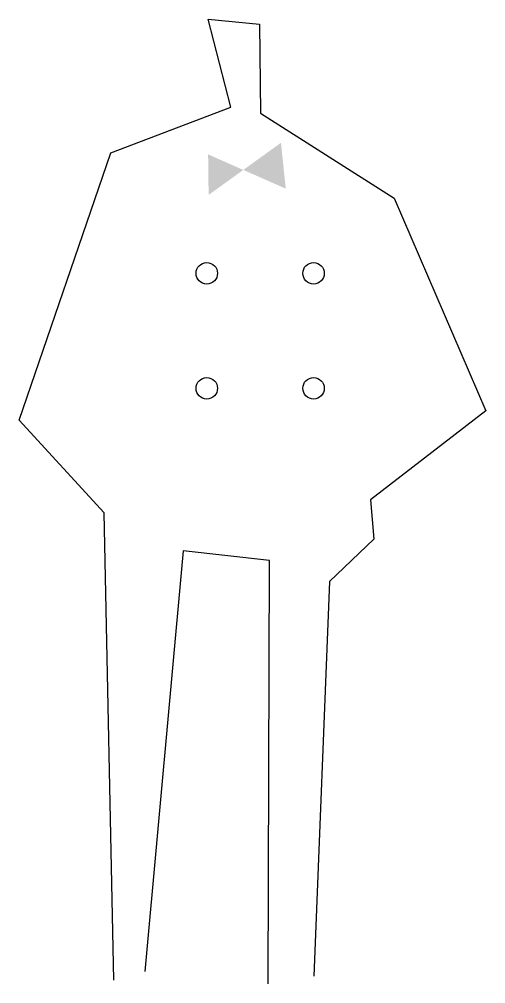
# Model space of a CAD drawing. Extents: x -0.36 to 0.5, y 0.01 to 1.79.
import ezdxf

# ---------------------------------------------------------------- set-up
doc = ezdxf.new("R2010")
doc.units = 0
doc.header["$LTSCALE"] = 10
doc.header["$MEASUREMENT"] = 0
doc.layers.get('0').update_dxf_attribs({"linetype": 'CONTINUOUS'})

msp = doc.modelspace()

# ---------------------------------------------------------------- linework, layer by layer
for points in [[(-0.1898, 0.0129), (-0.2077, 0.8753), (-0.3643, 1.0459), (-0.1955, 1.5394), (0.0257, 1.6239), (-0.016, 1.7858), (0.0788, 1.7769), (0.0807, 1.6124), (0.3269, 1.4557), (0.496, 1.0631), (0.2835, 0.8989), (0.2894, 0.8263), (0.2076, 0.7484), (0.1791, 0.0201)], [(0.0945, 0.0062), (0.0975, 0.787), (-0.0623, 0.8051), (-0.133, 0.0285)]]:
    msp.add_lwpolyline(points)
for centre in [(-0.0184, 1.3171), (0.1785, 1.3171), (-0.0184, 1.1049), (0.1785, 1.1049)]:
    msp.add_circle(centre, 0.0198)
msp.add_solid([(-0.016, 1.5365), (-0.0151, 1.4617), (0.1272, 1.4733), (0.1184, 1.558)])

doc.saveas('drawing.dxf')
